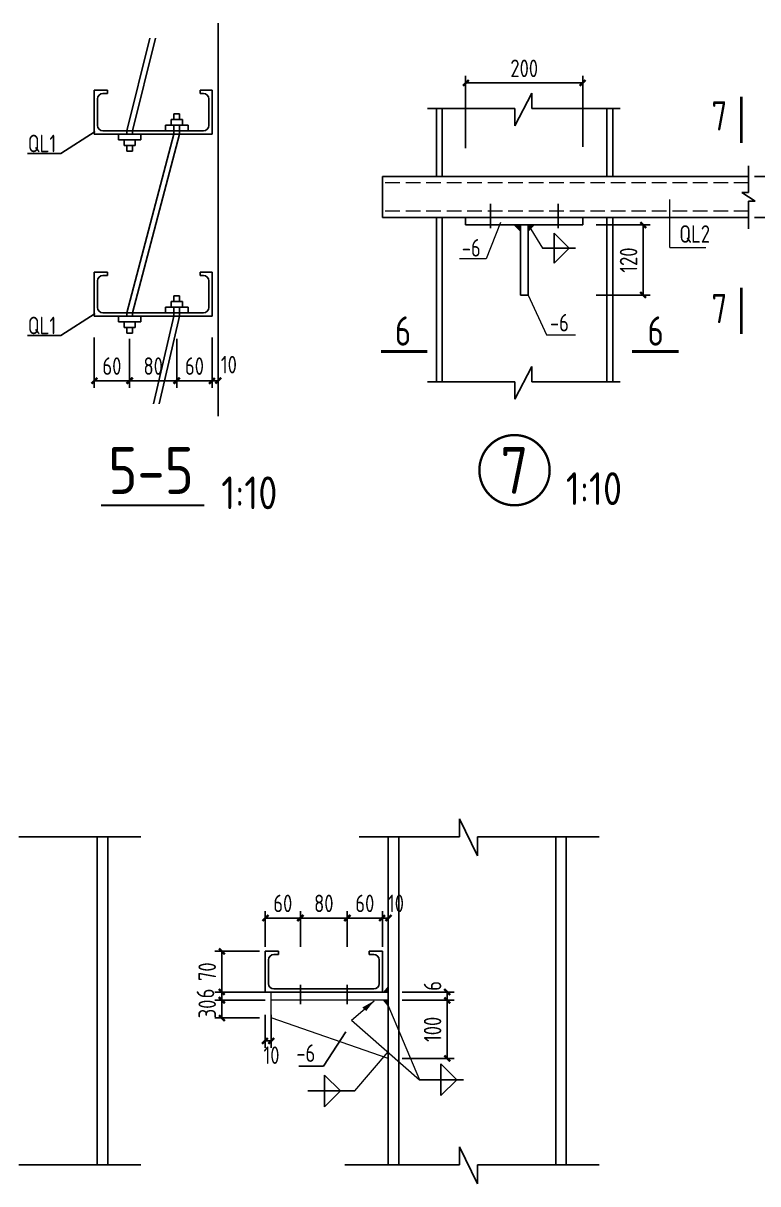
# Model space of a CAD drawing. Header units: millimetres. Extents: x 865974 to 875117, y 41124 to 44891.
# Drawn here: x 869870.7 to 869996.1, y 41350.5 to 41548.8 of the extents above; entities that cross this region are included whole.
import ezdxf

# ---------------------------------------------------------------- set-up
doc = ezdxf.new("R2010")
doc.units = ezdxf.units.MM
doc.header["$LTSCALE"] = 1000
doc.header["$MEASUREMENT"] = 0
doc.linetypes.add('DASH', pattern=[0.35, 0.25, -0.1])
for name, color, linetype, lineweight in [('1', 4, 'Continuous', 70), ('D3', 62, 'Continuous', 9), ('LZ', 64, 'Continuous', 9), ('数字', 3, 'Continuous', 9)]:
    doc.layers.add(name, color=color, linetype=linetype, lineweight=lineweight)
for name, color, linetype in [('D1', 112, 'Continuous'), ('D2', 6, 'Continuous'), ('DIM', 7, 'Continuous'), ('GJ', 6, 'Continuous'), ('PUB_DIM', 3, 'Continuous'), ('文字', 7, 'Continuous'), ('桩', 6, 'Continuous')]:
    doc.layers.add(name, color=color, linetype=linetype)
doc.styles.add('GBHZ', font='gbenor.shx', dxfattribs={"width": 0.9, "bigfont": 'gbcbig.shx'})
doc.dimstyles.new('Y10', dxfattribs={"dimscale": 0, "dimtxt": 3, "dimasz": 0.01, "dimexe": 1.2, "dimexo": 1, "dimgap": 1, "dimtad": 1, "dimdec": 0, "dimlfac": 10, "dimzin": 0, "dimdsep": 46, "dimtxsty": 'GBHZ', "dimblk1": 'DX', "dimblk2": 'DX', "dimsah": 1, "dimcen": 0.09, "dimdle": 1, "dimadec": 0, "dimazin": 0, "dimtfac": 1, "dimtdec": 0, "dimtix": 1, "dimtmove": 2, "dimatfit": 3, "dimldrblk": 'DX', "dimfxl": 0, "dimtolj": 1, "dimtzin": 0, "dimarcsym": 0})

# ---------------------------------------------------------------- blocks, each defined once
blk = doc.blocks.new('DX')
at = {"color": 0, "linetype": 'ByBlock', "const_width": 40}
blk.add_lwpolyline([(-54, -51), (46, 49)], dxfattribs=at)
blk = doc.blocks.new('*D499')
at = {"layer": 'Defpoints', "color": 0, "linetype": 'ByBlock', "transparency": 16777216}
for p in [(869966.19, 41538.55), (869946.19, 41526.44), (869966.19, 41526.65)]:
    blk.add_point(p, dxfattribs=at)
at = {"layer": 'DIM', "color": 0, "linetype": 'ByBlock', "lineweight": -2, "transparency": 16777216}
for p, q in [((869946.19, 41527.44), (869946.19, 41539.75)), ((869966.19, 41527.65), (869966.19, 41539.75)), ((869946.2, 41538.55), (869966.18, 41538.55))]:
    blk.add_line(p, q, dxfattribs=at)
at = {"layer": 'DIM', "color": 0, "linetype": 'ByBlock', "lineweight": -2, "transparency": 16777216, "xscale": 0.01, "yscale": 0.01, "zscale": 0.01, "rotation": 180}
blk.add_blockref('DX', (869946.19, 41538.55), dxfattribs=at)
at = {"layer": 'DIM', "color": 0, "linetype": 'ByBlock', "lineweight": -2, "transparency": 16777216, "xscale": 0.01, "yscale": 0.01, "zscale": 0.01}
blk.add_blockref('DX', (869966.19, 41538.55), dxfattribs=at)
at = {"layer": 'DIM', "color": 0, "linetype": 'ByBlock', "transparency": 16777216, "insert": (869956.19, 41541.05), "char_height": 3, "attachment_point": 5, "style": 'GBHZ'}
blk.add_mtext('\\A1;200', dxfattribs=at)
blk = doc.blocks.new('*D500')
at = {"layer": 'Defpoints', "color": 0, "linetype": 'ByBlock', "transparency": 16777216}
for p in [(869967.45, 41514.3), (869967.45, 41502.3), (869976.5, 41502.3)]:
    blk.add_point(p, dxfattribs=at)
at = {"layer": 'DIM', "color": 0, "linetype": 'ByBlock', "lineweight": -2, "transparency": 16777216}
for p, q in [((869968.45, 41514.3), (869977.7, 41514.3)), ((869976.5, 41514.29), (869976.5, 41502.31)), ((869968.45, 41502.3), (869977.7, 41502.3))]:
    blk.add_line(p, q, dxfattribs=at)
at = {"layer": 'DIM', "color": 0, "linetype": 'ByBlock', "lineweight": -2, "transparency": 16777216, "xscale": 0.01, "yscale": 0.01, "zscale": 0.01}
for p, rotation in [((869976.5, 41514.3), 90), ((869976.5, 41502.3), 270)]:
    blk.add_blockref('DX', p, dxfattribs=dict(at, rotation=rotation))
at = {"layer": 'DIM', "color": 0, "linetype": 'ByBlock', "transparency": 16777216, "insert": (869974, 41508.3), "char_height": 3, "attachment_point": 5, "rotation": 90, "style": 'GBHZ'}
blk.add_mtext('\\A1;120', dxfattribs=at)
blk = doc.blocks.new('*D501')
at = {"layer": 'Defpoints', "color": 0, "linetype": 'ByBlock', "transparency": 16777216}
for p in [(869994.47, 41522.58), (869994.47, 41515.59), (870002.57, 41515.59)]:
    blk.add_point(p, dxfattribs=at)
at = {"layer": 'DIM', "color": 0, "linetype": 'ByBlock', "lineweight": -2, "transparency": 16777216}
for p, q in [((869995.47, 41522.58), (870003.77, 41522.58)), ((870002.57, 41522.57), (870002.57, 41515.6)), ((869995.47, 41515.59), (870003.77, 41515.59))]:
    blk.add_line(p, q, dxfattribs=at)
at = {"layer": 'DIM', "color": 0, "linetype": 'ByBlock', "lineweight": -2, "transparency": 16777216, "xscale": 0.01, "yscale": 0.01, "zscale": 0.01}
for p, rotation in [((870002.57, 41522.58), 90), ((870002.57, 41515.59), 270)]:
    blk.add_blockref('DX', p, dxfattribs=dict(at, rotation=rotation))
at = {"layer": 'DIM', "color": 0, "linetype": 'ByBlock', "transparency": 16777216, "insert": (870000.07, 41519.09), "char_height": 3, "attachment_point": 5, "rotation": 90, "style": 'GBHZ'}
blk.add_mtext('\\A1;70', dxfattribs=at)
blk = doc.blocks.new('*D551')
at = {"layer": 'Defpoints', "color": 0, "linetype": 'ByBlock', "transparency": 16777216}
for p in [(869896.88, 41495.84), (869902.92, 41496.08), (869896.88, 41487.69)]:
    blk.add_point(p, dxfattribs=at)
at = {"layer": 'DIM', "color": 0, "linetype": 'ByBlock', "lineweight": -2, "transparency": 16777216}
for p, q in [((869896.88, 41494.84), (869896.88, 41486.49)), ((869902.92, 41495.08), (869902.92, 41486.49)), ((869902.91, 41487.69), (869896.89, 41487.69))]:
    blk.add_line(p, q, dxfattribs=at)
at = {"layer": 'DIM', "color": 0, "linetype": 'ByBlock', "lineweight": -2, "transparency": 16777216, "xscale": 0.01, "yscale": 0.01, "zscale": 0.01, "rotation": 180}
blk.add_blockref('DX', (869896.88, 41487.69), dxfattribs=at)
at = {"layer": 'DIM', "color": 0, "linetype": 'ByBlock', "lineweight": -2, "transparency": 16777216, "xscale": 0.01, "yscale": 0.01, "zscale": 0.01}
blk.add_blockref('DX', (869902.92, 41487.69), dxfattribs=at)
at = {"layer": 'DIM', "color": 0, "linetype": 'ByBlock', "transparency": 16777216, "insert": (869899.9, 41490.19), "char_height": 3, "attachment_point": 5, "style": 'GBHZ'}
blk.add_mtext('\\A1;60', dxfattribs=at)
blk = doc.blocks.new('*D552')
at = {"layer": 'Defpoints', "color": 0, "linetype": 'ByBlock', "transparency": 16777216}
for p in [(869882.79, 41496.08), (869888.84, 41495.87), (869882.79, 41487.69)]:
    blk.add_point(p, dxfattribs=at)
at = {"layer": 'DIM', "color": 0, "linetype": 'ByBlock', "lineweight": -2, "transparency": 16777216}
for p, q in [((869882.79, 41495.08), (869882.79, 41486.49)), ((869888.84, 41494.87), (869888.84, 41486.49)), ((869888.83, 41487.69), (869882.8, 41487.69))]:
    blk.add_line(p, q, dxfattribs=at)
at = {"layer": 'DIM', "color": 0, "linetype": 'ByBlock', "lineweight": -2, "transparency": 16777216, "xscale": 0.01, "yscale": 0.01, "zscale": 0.01, "rotation": 180}
blk.add_blockref('DX', (869882.79, 41487.69), dxfattribs=at)
at = {"layer": 'DIM', "color": 0, "linetype": 'ByBlock', "lineweight": -2, "transparency": 16777216, "xscale": 0.01, "yscale": 0.01, "zscale": 0.01}
blk.add_blockref('DX', (869888.84, 41487.69), dxfattribs=at)
at = {"layer": 'DIM', "color": 0, "linetype": 'ByBlock', "transparency": 16777216, "insert": (869885.81, 41490.19), "char_height": 3, "attachment_point": 5, "style": 'GBHZ'}
blk.add_mtext('\\A1;60', dxfattribs=at)
blk = doc.blocks.new('*D553')
at = {"layer": 'Defpoints', "color": 0, "linetype": 'ByBlock', "transparency": 16777216}
for p in [(869902.92, 41496.08), (869903.92, 41496.08), (869903.92, 41487.69)]:
    blk.add_point(p, dxfattribs=at)
at = {"layer": 'DIM', "color": 0, "linetype": 'ByBlock', "lineweight": -2, "transparency": 16777216}
for p, q in [((869902.92, 41495.08), (869902.92, 41486.49)), ((869903.92, 41495.08), (869903.92, 41486.49)), ((869902.91, 41487.69), (869902.9, 41487.69)), ((869902.92, 41487.69), (869903.92, 41487.69)), ((869903.93, 41487.69), (869903.94, 41487.69))]:
    blk.add_line(p, q, dxfattribs=at)
at = {"layer": 'DIM', "color": 0, "linetype": 'ByBlock', "lineweight": -2, "transparency": 16777216, "xscale": 0.01, "yscale": 0.01, "zscale": 0.01}
blk.add_blockref('DX', (869902.92, 41487.69), dxfattribs=at)
at = {"layer": 'DIM', "color": 0, "linetype": 'ByBlock', "lineweight": -2, "transparency": 16777216, "xscale": 0.01, "yscale": 0.01, "zscale": 0.01, "rotation": 180}
blk.add_blockref('DX', (869903.92, 41487.69), dxfattribs=at)
at = {"layer": 'DIM', "color": 0, "linetype": 'ByBlock', "transparency": 16777216, "insert": (869905.78, 41490.44), "char_height": 3, "attachment_point": 5, "style": 'GBHZ'}
blk.add_mtext('\\A1;10', dxfattribs=at)
blk = doc.blocks.new('*D554')
at = {"layer": 'Defpoints', "color": 0, "linetype": 'ByBlock', "transparency": 16777216}
for p in [(869896.88, 41495.84), (869888.84, 41494.64), (869896.88, 41487.69)]:
    blk.add_point(p, dxfattribs=at)
at = {"layer": 'DIM', "color": 0, "linetype": 'ByBlock', "lineweight": -2, "transparency": 16777216}
for p, q in [((869888.84, 41493.64), (869888.84, 41486.49)), ((869896.88, 41494.84), (869896.88, 41486.49)), ((869888.85, 41487.69), (869896.87, 41487.69))]:
    blk.add_line(p, q, dxfattribs=at)
at = {"layer": 'DIM', "color": 0, "linetype": 'ByBlock', "lineweight": -2, "transparency": 16777216, "xscale": 0.01, "yscale": 0.01, "zscale": 0.01, "rotation": 180}
blk.add_blockref('DX', (869888.84, 41487.69), dxfattribs=at)
at = {"layer": 'DIM', "color": 0, "linetype": 'ByBlock', "lineweight": -2, "transparency": 16777216, "xscale": 0.01, "yscale": 0.01, "zscale": 0.01}
blk.add_blockref('DX', (869896.88, 41487.69), dxfattribs=at)
at = {"layer": 'DIM', "color": 0, "linetype": 'ByBlock', "transparency": 16777216, "insert": (869892.86, 41490.19), "char_height": 3, "attachment_point": 5, "style": 'GBHZ'}
blk.add_mtext('\\A1;80', dxfattribs=at)
blk = doc.blocks.new('*D709')
at = {"layer": 'Defpoints', "color": 0, "linetype": 'ByBlock', "transparency": 16777216}
for p in [(869911.98, 41390.24), (869904.58, 41383.24), (869911.98, 41383.24)]:
    blk.add_point(p, dxfattribs=at)
at = {"layer": 'DIM', "color": 0, "linetype": 'ByBlock', "lineweight": -2, "transparency": 16777216}
for p, q in [((869910.98, 41390.24), (869903.38, 41390.24)), ((869904.58, 41390.23), (869904.58, 41383.25)), ((869910.98, 41383.24), (869903.38, 41383.24))]:
    blk.add_line(p, q, dxfattribs=at)
at = {"layer": 'DIM', "color": 0, "linetype": 'ByBlock', "lineweight": -2, "transparency": 16777216, "xscale": 0.01, "yscale": 0.01, "zscale": 0.01}
for p, rotation in [((869904.58, 41390.24), 90), ((869904.58, 41383.24), 270)]:
    blk.add_blockref('DX', p, dxfattribs=dict(at, rotation=rotation))
at = {"layer": 'DIM', "color": 0, "linetype": 'ByBlock', "transparency": 16777216, "insert": (869902.08, 41386.74), "char_height": 3, "attachment_point": 5, "rotation": 90, "style": 'GBHZ'}
blk.add_mtext('\\A1;70', dxfattribs=at)
blk = doc.blocks.new('*D710')
at = {"layer": 'Defpoints', "color": 0, "linetype": 'ByBlock', "transparency": 16777216}
for p in [(869925.98, 41395.91), (869925.98, 41390.01), (869931.98, 41390.01)]:
    blk.add_point(p, dxfattribs=at)
at = {"layer": 'DIM', "color": 0, "linetype": 'ByBlock', "lineweight": -2, "transparency": 16777216}
for p, q in [((869925.98, 41391.01), (869925.98, 41397.11)), ((869931.98, 41391.01), (869931.98, 41397.11)), ((869931.97, 41395.91), (869925.99, 41395.91))]:
    blk.add_line(p, q, dxfattribs=at)
at = {"layer": 'DIM', "color": 0, "linetype": 'ByBlock', "lineweight": -2, "transparency": 16777216, "xscale": 0.01, "yscale": 0.01, "zscale": 0.01, "rotation": 180}
blk.add_blockref('DX', (869925.98, 41395.91), dxfattribs=at)
at = {"layer": 'DIM', "color": 0, "linetype": 'ByBlock', "lineweight": -2, "transparency": 16777216, "xscale": 0.01, "yscale": 0.01, "zscale": 0.01}
blk.add_blockref('DX', (869931.98, 41395.91), dxfattribs=at)
at = {"layer": 'DIM', "color": 0, "linetype": 'ByBlock', "transparency": 16777216, "insert": (869928.98, 41398.41), "char_height": 3, "attachment_point": 5, "style": 'GBHZ'}
blk.add_mtext('\\A1;60', dxfattribs=at)
blk = doc.blocks.new('*D711')
at = {"layer": 'Defpoints', "color": 0, "linetype": 'ByBlock', "transparency": 16777216}
for p in [(869917.98, 41395.91), (869917.98, 41390.01), (869925.98, 41390.01)]:
    blk.add_point(p, dxfattribs=at)
at = {"layer": 'DIM', "color": 0, "linetype": 'ByBlock', "lineweight": -2, "transparency": 16777216}
for p, q in [((869917.98, 41391.01), (869917.98, 41397.11)), ((869925.98, 41391.01), (869925.98, 41397.11)), ((869925.97, 41395.91), (869917.99, 41395.91))]:
    blk.add_line(p, q, dxfattribs=at)
at = {"layer": 'DIM', "color": 0, "linetype": 'ByBlock', "lineweight": -2, "transparency": 16777216, "xscale": 0.01, "yscale": 0.01, "zscale": 0.01, "rotation": 180}
blk.add_blockref('DX', (869917.98, 41395.91), dxfattribs=at)
at = {"layer": 'DIM', "color": 0, "linetype": 'ByBlock', "lineweight": -2, "transparency": 16777216, "xscale": 0.01, "yscale": 0.01, "zscale": 0.01}
blk.add_blockref('DX', (869925.98, 41395.91), dxfattribs=at)
at = {"layer": 'DIM', "color": 0, "linetype": 'ByBlock', "transparency": 16777216, "insert": (869921.98, 41398.41), "char_height": 3, "attachment_point": 5, "style": 'GBHZ'}
blk.add_mtext('\\A1;80', dxfattribs=at)
blk = doc.blocks.new('*D712')
at = {"layer": 'Defpoints', "color": 0, "linetype": 'ByBlock', "transparency": 16777216}
for p in [(869911.98, 41395.91), (869911.98, 41390.01), (869917.98, 41390.01)]:
    blk.add_point(p, dxfattribs=at)
at = {"layer": 'DIM', "color": 0, "linetype": 'ByBlock', "lineweight": -2, "transparency": 16777216}
for p, q in [((869911.98, 41391.01), (869911.98, 41397.11)), ((869917.98, 41391.01), (869917.98, 41397.11)), ((869917.97, 41395.91), (869911.99, 41395.91))]:
    blk.add_line(p, q, dxfattribs=at)
at = {"layer": 'DIM', "color": 0, "linetype": 'ByBlock', "lineweight": -2, "transparency": 16777216, "xscale": 0.01, "yscale": 0.01, "zscale": 0.01, "rotation": 180}
blk.add_blockref('DX', (869911.98, 41395.91), dxfattribs=at)
at = {"layer": 'DIM', "color": 0, "linetype": 'ByBlock', "lineweight": -2, "transparency": 16777216, "xscale": 0.01, "yscale": 0.01, "zscale": 0.01}
blk.add_blockref('DX', (869917.98, 41395.91), dxfattribs=at)
at = {"layer": 'DIM', "color": 0, "linetype": 'ByBlock', "transparency": 16777216, "insert": (869914.98, 41398.41), "char_height": 3, "attachment_point": 5, "style": 'GBHZ'}
blk.add_mtext('\\A1;60', dxfattribs=at)
blk = doc.blocks.new('*D713')
at = {"layer": 'Defpoints', "color": 0, "linetype": 'ByBlock', "transparency": 16777216}
for p in [(869934.35, 41383.24), (869934.35, 41381.88), (869943.05, 41381.88)]:
    blk.add_point(p, dxfattribs=at)
at = {"layer": 'DIM', "color": 0, "linetype": 'ByBlock', "lineweight": -2, "transparency": 16777216}
for p, q in [((869935.35, 41383.24), (869944.25, 41383.24)), ((869943.05, 41383.25), (869943.05, 41383.26)), ((869943.05, 41383.24), (869943.05, 41381.88)), ((869935.35, 41381.88), (869944.25, 41381.88)), ((869943.05, 41381.87), (869943.05, 41381.86))]:
    blk.add_line(p, q, dxfattribs=at)
at = {"layer": 'DIM', "color": 0, "linetype": 'ByBlock', "lineweight": -2, "transparency": 16777216, "xscale": 0.01, "yscale": 0.01, "zscale": 0.01}
for p, rotation in [((869943.05, 41383.24), 270), ((869943.05, 41381.88), 90)]:
    blk.add_blockref('DX', p, dxfattribs=dict(at, rotation=rotation))
at = {"layer": 'DIM', "color": 0, "linetype": 'ByBlock', "transparency": 16777216, "insert": (869940.55, 41384.32), "char_height": 3, "attachment_point": 5, "rotation": 90, "style": 'GBHZ'}
blk.add_mtext('\\A1;6', dxfattribs=at)
blk = doc.blocks.new('*D714')
at = {"layer": 'Defpoints', "color": 0, "linetype": 'ByBlock', "transparency": 16777216}
for p in [(869934.35, 41381.88), (869934.35, 41371.89), (869943.05, 41371.89)]:
    blk.add_point(p, dxfattribs=at)
at = {"layer": 'DIM', "color": 0, "linetype": 'ByBlock', "lineweight": -2, "transparency": 16777216}
for p, q in [((869935.35, 41381.88), (869944.25, 41381.88)), ((869943.05, 41381.87), (869943.05, 41371.9)), ((869935.35, 41371.89), (869944.25, 41371.89))]:
    blk.add_line(p, q, dxfattribs=at)
at = {"layer": 'DIM', "color": 0, "linetype": 'ByBlock', "lineweight": -2, "transparency": 16777216, "xscale": 0.01, "yscale": 0.01, "zscale": 0.01}
for p, rotation in [((869943.05, 41381.88), 90), ((869943.05, 41371.89), 270)]:
    blk.add_blockref('DX', p, dxfattribs=dict(at, rotation=rotation))
at = {"layer": 'DIM', "color": 0, "linetype": 'ByBlock', "transparency": 16777216, "insert": (869940.55, 41376.89), "char_height": 3, "attachment_point": 5, "rotation": 90, "style": 'GBHZ'}
blk.add_mtext('\\A1;100', dxfattribs=at)
blk = doc.blocks.new('*D715')
at = {"layer": 'Defpoints', "color": 0, "linetype": 'ByBlock', "transparency": 16777216}
for p in [(869911.98, 41380.36), (869912.98, 41380.36), (869912.98, 41374.92)]:
    blk.add_point(p, dxfattribs=at)
at = {"layer": 'DIM', "color": 0, "linetype": 'ByBlock', "lineweight": -2, "transparency": 16777216}
for p, q in [((869911.98, 41379.36), (869911.98, 41373.72)), ((869912.98, 41379.36), (869912.98, 41373.72)), ((869911.97, 41374.92), (869911.96, 41374.92)), ((869911.98, 41374.92), (869912.98, 41374.92)), ((869912.99, 41374.92), (869913, 41374.92))]:
    blk.add_line(p, q, dxfattribs=at)
at = {"layer": 'DIM', "color": 0, "linetype": 'ByBlock', "lineweight": -2, "transparency": 16777216, "xscale": 0.01, "yscale": 0.01, "zscale": 0.01}
blk.add_blockref('DX', (869911.98, 41374.92), dxfattribs=at)
at = {"layer": 'DIM', "color": 0, "linetype": 'ByBlock', "lineweight": -2, "transparency": 16777216, "xscale": 0.01, "yscale": 0.01, "zscale": 0.01, "rotation": 180}
blk.add_blockref('DX', (869912.98, 41374.92), dxfattribs=at)
at = {"layer": 'DIM', "color": 0, "linetype": 'ByBlock', "transparency": 16777216, "insert": (869913.05, 41372.48), "char_height": 3, "attachment_point": 5, "style": 'GBHZ'}
blk.add_mtext('\\A1;10', dxfattribs=at)
blk = doc.blocks.new('*D716')
at = {"layer": 'Defpoints', "color": 0, "linetype": 'ByBlock', "transparency": 16777216}
for p in [(869904.58, 41381.88), (869911.98, 41381.88), (869911.98, 41378.88)]:
    blk.add_point(p, dxfattribs=at)
at = {"layer": 'DIM', "color": 0, "linetype": 'ByBlock', "lineweight": -2, "transparency": 16777216}
for p, q in [((869910.98, 41381.88), (869903.38, 41381.88)), ((869904.58, 41381.89), (869904.58, 41381.9)), ((869904.58, 41378.88), (869904.58, 41381.88)), ((869910.98, 41378.88), (869903.38, 41378.88)), ((869904.58, 41378.87), (869904.58, 41378.86))]:
    blk.add_line(p, q, dxfattribs=at)
at = {"layer": 'DIM', "color": 0, "linetype": 'ByBlock', "lineweight": -2, "transparency": 16777216, "xscale": 0.01, "yscale": 0.01, "zscale": 0.01}
for p, rotation in [((869904.58, 41381.88), 270), ((869904.58, 41378.88), 90)]:
    blk.add_blockref('DX', p, dxfattribs=dict(at, rotation=rotation))
at = {"layer": 'DIM', "color": 0, "linetype": 'ByBlock', "transparency": 16777216, "insert": (869902.08, 41380.38), "char_height": 3, "attachment_point": 5, "rotation": 90, "style": 'GBHZ'}
blk.add_mtext('\\A1;30', dxfattribs=at)
blk = doc.blocks.new('*D717')
at = {"layer": 'Defpoints', "color": 0, "linetype": 'ByBlock', "transparency": 16777216}
for p in [(869913.03, 41383.24), (869904.58, 41381.88), (869912.98, 41381.88)]:
    blk.add_point(p, dxfattribs=at)
at = {"layer": 'DIM', "color": 0, "linetype": 'ByBlock', "lineweight": -2, "transparency": 16777216}
for p, q in [((869912.03, 41383.24), (869903.38, 41383.24)), ((869904.58, 41383.25), (869904.58, 41383.26)), ((869904.58, 41383.24), (869904.58, 41381.88)), ((869911.98, 41381.88), (869903.38, 41381.88)), ((869904.58, 41381.87), (869904.58, 41381.86))]:
    blk.add_line(p, q, dxfattribs=at)
at = {"layer": 'DIM', "color": 0, "linetype": 'ByBlock', "lineweight": -2, "transparency": 16777216, "xscale": 0.01, "yscale": 0.01, "zscale": 0.01}
for p, rotation in [((869904.58, 41383.24), 270), ((869904.58, 41381.88), 90)]:
    blk.add_blockref('DX', p, dxfattribs=dict(at, rotation=rotation))
at = {"layer": 'DIM', "color": 0, "linetype": 'ByBlock', "transparency": 16777216, "insert": (869901.78, 41383.03), "char_height": 3, "attachment_point": 5, "rotation": 90, "style": 'GBHZ'}
blk.add_mtext('\\A1;6', dxfattribs=at)
blk = doc.blocks.new('*D692')
at = {"layer": 'Defpoints', "color": 0, "linetype": 'ByBlock', "transparency": 16777216}
for p in [(869932.98, 41395.91), (869931.98, 41390.01), (869932.98, 41390.01)]:
    blk.add_point(p, dxfattribs=at)
at = {"layer": 'DIM', "color": 0, "linetype": 'ByBlock', "lineweight": -2, "transparency": 16777216}
for p, q in [((869931.98, 41391.01), (869931.98, 41397.11)), ((869932.98, 41391.01), (869932.98, 41397.11)), ((869931.97, 41395.91), (869931.96, 41395.91)), ((869931.98, 41395.91), (869932.98, 41395.91)), ((869932.99, 41395.91), (869933, 41395.91))]:
    blk.add_line(p, q, dxfattribs=at)
at = {"layer": 'DIM', "color": 0, "linetype": 'ByBlock', "lineweight": -2, "transparency": 16777216, "xscale": 0.01, "yscale": 0.01, "zscale": 0.01}
blk.add_blockref('DX', (869931.98, 41395.91), dxfattribs=at)
at = {"layer": 'DIM', "color": 0, "linetype": 'ByBlock', "lineweight": -2, "transparency": 16777216, "xscale": 0.01, "yscale": 0.01, "zscale": 0.01, "rotation": 180}
blk.add_blockref('DX', (869932.98, 41395.91), dxfattribs=at)
at = {"layer": 'DIM', "color": 0, "linetype": 'ByBlock', "transparency": 16777216, "insert": (869934.3, 41398.41), "char_height": 3, "attachment_point": 5, "style": 'GBHZ'}
blk.add_mtext('\\A1;10', dxfattribs=at)

msp = doc.modelspace()

# ---------------------------------------------------------------- linework, layer by layer
at = {"color": 251}
for p, q in [((869903.925, 41481.648), (869903.925, 41548.762)), ((869882.98, 41530.277, 1.667), (869877.103, 41526.523, -1.667)), ((869877.103, 41526.523, -1.667), (869871.416, 41526.523, -1.667)), ((869882.98, 41499.188, 1.667), (869877.103, 41495.434, -1.667)), ((869877.103, 41495.434, -1.667), (869871.416, 41495.434, -1.667))]:
    msp.add_line(p, q, dxfattribs=at)
at = {"linetype": 'ByBlock', "ltscale": 0.5, "const_width": 0.4}
msp.add_lwpolyline([(869948.532, 41472.41, 1), (869960.532, 41472.41, 1)], format="xyb", close=True, dxfattribs=at)
at = {"layer": '1', "color": 2, "const_width": 0.48}
for points in [[(869993.24, 41536.211), (869993.24, 41528.289)], [(869993.24, 41503.59), (869993.24, 41495.668)], [(869931.74, 41492.688), (869939.662, 41492.688)], [(869974.605, 41492.688), (869982.527, 41492.688)]]:
    msp.add_lwpolyline(points, dxfattribs=at)
at = {"layer": 'D1', "color": 251}
for p, q in [((869954.588, 41531.245), (869957.464, 41536.795)), ((869957.464, 41536.795), (869957.464, 41534.177)), ((869939.662, 41534.177), (869954.588, 41534.177)), ((869954.588, 41534.177), (869954.588, 41531.245)), ((869957.464, 41534.177), (869972.571, 41534.177)), ((869994.474, 41524.405), (869994.474, 41519.84)), ((869995.598, 41518.359), (869993.35, 41519.84)), ((869993.35, 41519.84), (869994.474, 41519.84)), ((869994.474, 41518.359), (869994.474, 41513.659)), ((869994.474, 41518.359), (869995.598, 41518.359)), ((869961.316, 41512.91), (869961.316, 41507.771)), ((869961.316, 41512.91), (869963.885, 41510.341)), ((869959.286, 41510.341), (869964.967, 41510.341)), ((869961.316, 41507.771), (869963.885, 41510.341)), ((869954.588, 41484.559), (869957.464, 41490.108)), ((869957.464, 41490.108), (869957.464, 41487.491)), ((869939.662, 41487.491), (869954.588, 41487.491)), ((869954.588, 41487.491), (869954.588, 41484.559)), ((869957.464, 41487.491), (869972.571, 41487.491))]:
    msp.add_line(p, q, dxfattribs=at)
at = {"layer": 'D1'}
for p, q in [((869945.119, 41409.753), (869945.119, 41412.839)), ((869945.119, 41412.839), (869948.197, 41406.517)), ((869890.728, 41409.753), (869869.93, 41409.753)), ((869945.119, 41409.753), (869928.036, 41409.753)), ((869948.197, 41406.517), (869948.197, 41409.753)), ((869968.994, 41409.753), (869948.197, 41409.753)), ((869941.966, 41370.976), (869941.966, 41365.567)), ((869941.966, 41370.976), (869944.671, 41368.271)), ((869922.116, 41369.083), (869924.82, 41366.378)), ((869922.116, 41369.083), (869922.116, 41363.673)), ((869938.324, 41368.271), (869945.846, 41368.271)), ((869941.966, 41365.567), (869944.671, 41368.271)), ((869919.26, 41366.378), (869927.265, 41366.378)), ((869922.116, 41363.673), (869924.82, 41366.378)), ((869945.119, 41356.835), (869948.197, 41350.513)), ((869945.119, 41353.749), (869945.119, 41356.835)), ((869890.728, 41353.749), (869869.93, 41353.749)), ((869945.119, 41353.749), (869925.546, 41353.749)), ((869948.197, 41350.513), (869948.197, 41353.749)), ((869968.994, 41353.749), (869948.197, 41353.749))]:
    msp.add_line(p, q, dxfattribs=at)
at = {"layer": 'D2'}
for p, q in [((869892.286, 41546.232), (869888.356, 41530.375)), ((869889.318, 41530.375), (869893.248, 41546.232)), ((869885.052, 41537.31), (869882.791, 41537.31)), ((869882.791, 41529.812), (869882.791, 41537.31)), ((869885.052, 41536.746), (869885.052, 41537.31)), ((869902.925, 41537.31), (869900.871, 41537.31)), ((869900.871, 41536.746), (869900.871, 41537.31)), ((869902.925, 41529.812), (869902.925, 41537.31)), ((869883.361, 41531.277), (869883.361, 41535.845)), ((869885.052, 41536.746), (869884.263, 41536.746)), ((869901.46, 41536.746), (869900.871, 41536.746)), ((869902.361, 41531.277), (869902.361, 41535.845)), ((869897.358, 41533.259), (869896.396, 41533.258)), ((869896.396, 41532.297), (869896.396, 41533.258)), ((869897.358, 41532.297), (869897.358, 41533.259)), ((869941.192, 41534.177), (869941.192, 41522.585)), ((869942.192, 41534.177), (869942.192, 41522.585)), ((869970.299, 41534.177), (869970.299, 41522.585)), ((869971.299, 41534.177), (869971.299, 41522.585)), ((869898.801, 41531.336), (869894.954, 41531.335)), ((869894.954, 41530.373), (869894.954, 41531.335)), ((869897.839, 41532.297), (869895.915, 41532.296)), ((869895.916, 41531.335), (869895.915, 41532.296)), ((869896.405, 41529.812), (869896.406, 41531.335)), ((869897.367, 41529.812), (869897.368, 41531.346)), ((869897.839, 41531.335), (869897.839, 41532.297)), ((869898.801, 41530.374), (869898.801, 41531.336)), ((869902.925, 41529.812), (869882.791, 41529.812)), ((869901.46, 41530.375), (869884.263, 41530.375)), ((869886.914, 41529.814), (869886.913, 41528.852)), ((869888.356, 41529.813), (869888.356, 41530.375)), ((869896.405, 41529.812), (869888.356, 41499.286)), ((869889.318, 41529.813), (869889.318, 41530.375)), ((869889.318, 41499.286), (869897.367, 41529.812)), ((869890.76, 41529.813), (869890.76, 41528.851)), ((869890.76, 41528.851), (869886.913, 41528.852)), ((869887.875, 41528.852), (869887.875, 41527.89)), ((869889.798, 41527.89), (869887.875, 41527.89)), ((869888.356, 41527.89), (869888.355, 41526.928)), ((869889.317, 41527.89), (869889.317, 41526.928)), ((869889.798, 41528.851), (869889.798, 41527.89)), ((869889.317, 41526.928), (869888.355, 41526.928)), ((869931.989, 41522.585), (869956.834, 41522.585)), ((869994.474, 41522.585), (869956.834, 41522.585)), ((869994.474, 41515.586), (869931.989, 41515.586)), ((869941.192, 41515.586), (869941.192, 41487.491)), ((869942.192, 41515.586), (869942.192, 41487.491)), ((869946.192, 41515.586), (869946.192, 41514.302)), ((869946.192, 41515.586), (869966.192, 41515.586)), ((869966.192, 41515.586), (869966.192, 41514.302)), ((869970.299, 41515.586), (869970.299, 41487.491)), ((869971.299, 41515.586), (869971.299, 41487.491)), ((869946.192, 41514.302), (869966.192, 41514.302)), ((869955.55, 41514.302), (869955.55, 41502.299)), ((869956.834, 41502.299), (869956.834, 41514.302)), ((869885.052, 41506.221), (869882.791, 41506.221)), ((869882.791, 41498.723), (869882.791, 41506.221)), ((869885.052, 41505.658), (869884.263, 41505.658)), ((869885.052, 41505.658), (869885.052, 41506.221)), ((869902.925, 41506.221), (869900.871, 41506.221)), ((869900.871, 41505.658), (869900.871, 41506.221)), ((869901.46, 41505.658), (869900.871, 41505.658)), ((869902.925, 41498.723), (869902.925, 41506.221)), ((869883.361, 41500.188), (869883.361, 41504.756)), ((869902.361, 41500.188), (869902.361, 41504.756)), ((869897.358, 41502.17), (869896.396, 41502.169)), ((869896.396, 41501.208), (869896.396, 41502.169)), ((869897.358, 41501.208), (869897.358, 41502.17)), ((869955.55, 41502.299), (869956.834, 41502.299)), ((869898.801, 41500.247), (869894.954, 41500.246)), ((869894.954, 41499.284), (869894.954, 41500.246)), ((869895.916, 41500.246), (869895.915, 41501.208)), ((869897.839, 41501.208), (869895.915, 41501.208)), ((869896.405, 41498.723), (869896.406, 41500.246)), ((869897.367, 41498.723), (869897.368, 41500.257)), ((869897.839, 41500.247), (869897.839, 41501.208)), ((869898.801, 41499.285), (869898.801, 41500.247)), ((869902.925, 41498.723), (869882.791, 41498.723)), ((869901.46, 41499.286), (869884.263, 41499.286)), ((869886.914, 41498.725), (869886.913, 41497.763)), ((869890.76, 41497.762), (869886.913, 41497.763)), ((869887.875, 41497.763), (869887.875, 41496.801)), ((869888.356, 41498.724), (869888.356, 41499.286)), ((869889.318, 41498.724), (869889.318, 41499.286)), ((869889.798, 41497.762), (869889.798, 41496.801)), ((869890.76, 41498.724), (869890.76, 41497.762)), ((869896.405, 41498.723), (869892.908, 41483.722)), ((869893.87, 41483.722), (869897.367, 41498.723)), ((869889.798, 41496.801), (869887.875, 41496.801)), ((869888.356, 41496.801), (869888.355, 41495.84)), ((869889.317, 41495.839), (869888.355, 41495.84)), ((869889.317, 41496.801), (869889.317, 41495.839)), ((869883.29, 41409.753), (869883.29, 41353.805)), ((869885.093, 41409.753), (869885.093, 41353.805)), ((869932.977, 41409.753), (869932.977, 41353.805)), ((869934.78, 41409.753), (869934.78, 41353.805)), ((869961.557, 41409.753), (869961.557, 41353.805)), ((869963.36, 41409.753), (869963.36, 41353.805)), ((869914.237, 41390.235), (869911.977, 41390.235)), ((869911.977, 41383.237), (869911.977, 41390.235)), ((869912.547, 41384.702), (869912.547, 41388.77)), ((869914.237, 41389.672), (869913.448, 41389.672)), ((869914.237, 41389.672), (869914.237, 41390.235)), ((869931.98, 41390.235), (869929.726, 41390.235)), ((869929.726, 41389.672), (869929.726, 41390.235)), ((869930.515, 41389.672), (869929.726, 41389.672)), ((869931.417, 41384.702), (869931.417, 41388.77)), ((869931.98, 41383.237), (869931.98, 41390.235)), ((869917.977, 41381.209), (869917.977, 41384.477)), ((869925.977, 41381.209), (869925.977, 41384.477)), ((869932.977, 41383.237), (869911.977, 41383.237)), ((869930.515, 41383.801), (869913.448, 41383.801)), ((869932.977, 41383.237), (869932.977, 41371.888))]:
    msp.add_line(p, q, dxfattribs=at)
at = {"layer": 'D2', "linetype": 'Continuous'}
for p, q in [((869950.411, 41517.906), (869950.411, 41513.766)), ((869961.973, 41517.906), (869961.973, 41513.766))]:
    msp.add_line(p, q, dxfattribs=at)
at = {"layer": 'D2'}
for centre, start, end in [((869884.263, 41535.845), 90, 180), ((869901.46, 41535.845), 0, 90), ((869884.263, 41531.277), 180, 270), ((869901.46, 41531.277), 270, 0), ((869884.263, 41504.756), 90, 180), ((869901.46, 41504.756), 0, 90), ((869884.263, 41500.188), 180, 270), ((869901.46, 41500.188), 270, 0), ((869913.448, 41388.77), 90, 180), ((869930.515, 41388.77), 0, 90), ((869913.448, 41384.702), 180, 270), ((869930.515, 41384.702), 270, 0)]:
    msp.add_arc(centre, 0.902, start, end, dxfattribs=at)
at = {"layer": 'D3', "color": 251}
for p, q in [((869981.029, 41510.465), (869981.029, 41518.656)), ((869952.148, 41514.73), (869949.694, 41508.505)), ((869956.834, 41514.302), (869959.286, 41510.341)), ((869981.029, 41510.465), (869987.214, 41510.465)), ((869949.694, 41508.505), (869945.167, 41508.505)), ((869956.834, 41502.299), (869960.001, 41495.54)), ((869960.001, 41495.54), (869964.928, 41495.54))]:
    msp.add_line(p, q, dxfattribs=at)
at = {"layer": 'D3'}
for p, q in [((869954.479, 41514.302), (869955.55, 41513.231)), ((869957.905, 41514.302), (869956.834, 41513.231)), ((869912.977, 41378.885), (869912.977, 41383.237)), ((869932.977, 41384.139), (869932.206, 41383.237)), ((869932.977, 41381.885), (869912.977, 41381.885)), ((869926.703, 41378.442), (869930.568, 41381.783)), ((869932.977, 41380.983), (869932.206, 41381.885)), ((869932.752, 41381.476), (869938.324, 41368.271)), ((869932.977, 41371.888), (869912.977, 41378.885)), ((869926.703, 41378.442), (869938.324, 41368.271)), ((869927.265, 41366.378), (869932.977, 41373.072))]:
    msp.add_line(p, q, dxfattribs=at)
for points in [[(869954.479, 41514.302), (869955.55, 41514.302), (869955.55, 41513.231), (869955.55, 41514.302)], [(869957.905, 41514.302), (869956.834, 41514.302), (869956.834, 41513.231), (869956.834, 41514.302)], [(869932.977, 41384.139), (869932.977, 41383.237), (869932.206, 41383.237), (869932.977, 41383.237)], [(869928.543, 41380.621), (869930.568, 41381.783), (869928.543, 41380.621), (869929.227, 41380.034)], [(869932.977, 41380.983), (869932.977, 41381.885), (869932.206, 41381.885), (869932.977, 41381.885)]]:
    msp.add_solid(points, dxfattribs=at)
at = {"layer": 'GJ', "linetype": 'Continuous'}
msp.add_line((869931.989, 41515.586), (869931.989, 41522.585), dxfattribs=at)
at = {"layer": 'LZ', "color": 251, "linetype": 'DASH', "ltscale": 0.01}
for p, q in [((869994.474, 41521.514), (869931.989, 41521.514)), ((869994.474, 41516.657), (869931.989, 41516.657))]:
    msp.add_line(p, q, dxfattribs=at)
at = {"layer": '文字', "color": 6, "const_width": 0.32}
msp.add_lwpolyline([(869883.95, 41466.41), (869901.584, 41466.41)], dxfattribs=at)
at = {"layer": '桩'}
for p, q in [((869890.76, 41529.813), (869886.914, 41529.814)), ((869890.76, 41498.724), (869886.914, 41498.725)), ((869925.712, 41376.479), (869921.94, 41370.6)), ((869917.723, 41370.6), (869921.94, 41370.6))]:
    msp.add_line(p, q, dxfattribs=at)

# ---------------------------------------------------------------- texts
at = {"layer": 'PUB_DIM', "style": 'GBHZ', "width": 0.9}
for s, p in [('7', (869988.165, 41530.435)), ('7', (869988.165, 41497.524)), ('6', (869934.118, 41493.688)), ('6', (869977.236, 41493.688))]:
    msp.add_text(s, height=5, dxfattribs=at).set_placement(p)
at = {"layer": '数字', "style": 'GBHZ', "width": 0.9}
for s, p in [('QL1', (869871.465, 41526.716, -1.667)), ('QL2', (869982.667, 41511.254)), ('-6', (869945.532, 41508.892)), ('QL1', (869871.465, 41495.627, -1.667)), ('-6', (869960.583, 41496.105)), ('-6', (869917.293, 41371.33))]:
    msp.add_text(s, height=3, dxfattribs=at).set_placement(p)
at = {"layer": '文字', "color": 6, "style": 'GBHZ'}
for s, height, p in [('5-5', 8, (869885.201, 41468.361)), ('7', 8, (869952.137, 41468.377)), ('1:10', 5.6, (869963.299, 41466.458, -0.009)), ('1:10', 5.6, (869904.464, 41465.74))]:
    msp.add_text(s, height=height, dxfattribs=at).set_placement(p)

# ---------------------------------------------------------------- dimensions: what is measured, and where the dimension line sits
at = {"layer": 'DIM', "linetype": 'ByBlock'}
dim = msp.add_linear_dim(base=(869966.192, 41538.547), p1=(869946.192, 41526.437), p2=(869966.192, 41526.651), dimstyle='Y10', override={"dimscale": 1}, dxfattribs=at)
dim.commit()
dim.dimension.update_dxf_attribs({"geometry": '*D499', "text_midpoint": (869956.192, 41541.047)})
for base, p1, p2, angle, picture, middle in [((870002.574, 41515.586), (869994.474, 41522.585), (869994.474, 41515.586), 270, '*D501', (870000.074, 41519.086)), ((869976.502, 41502.299), (869967.455, 41514.302), (869967.455, 41502.299), 270, '*D500', (869974.002, 41508.3)), ((869911.977, 41395.914), (869917.977, 41390.006), (869911.977, 41390.006), 180, '*D712', (869914.977, 41398.414)), ((869917.977, 41395.914), (869925.977, 41390.006), (869917.977, 41390.006), 180, '*D711', (869921.977, 41398.414)), ((869925.977, 41395.914), (869931.977, 41390.006), (869925.977, 41390.006), 180, '*D710', (869928.977, 41398.414)), ((869904.577, 41383.237), (869911.977, 41390.235), (869911.977, 41383.237), 270, '*D709', (869902.077, 41386.736)), ((869904.577, 41381.885), (869911.977, 41378.885), (869911.977, 41381.885), 90, '*D716', (869902.077, 41380.385)), ((869943.049, 41371.888), (869934.355, 41381.885), (869934.355, 41371.888), 270, '*D714', (869940.549, 41376.887))]:
    dim = msp.add_linear_dim(base=base, p1=p1, p2=p2, angle=angle, dimstyle='Y10', override={"dimscale": 1}, dxfattribs=at)
    dim.commit()
    dim.dimension.update_dxf_attribs({"geometry": picture, "text_midpoint": middle})
at = {"layer": 'DIM', "color": 0, "linetype": 'ByBlock'}
for base, p1, p2, picture, middle in [((869882.791, 41487.692), (869888.836, 41495.873), (869882.791, 41496.081), '*D552', (869885.814, 41490.192)), ((869896.877, 41487.692), (869902.925, 41496.081), (869896.877, 41495.839), '*D551', (869899.901, 41490.192))]:
    dim = msp.add_linear_dim(base=base, p1=p1, p2=p2, angle=180, dimstyle='Y10', override={"dimscale": 1}, dxfattribs=at)
    dim.commit()
    dim.dimension.update_dxf_attribs({"geometry": picture, "text_midpoint": middle})
dim = msp.add_linear_dim(base=(869896.877, 41487.692), p1=(869888.836, 41494.639), p2=(869896.877, 41495.839), dimstyle='Y10', override={"dimscale": 1}, dxfattribs=at)
dim.commit()
dim.dimension.update_dxf_attribs({"geometry": '*D554', "text_midpoint": (869892.856, 41490.192)})
dim = msp.add_linear_dim(base=(869903.925, 41487.692), p1=(869902.925, 41496.081), p2=(869903.925, 41496.081), dimstyle='Y10', override={"dimscale": 1}, dxfattribs=at)
dim.commit()
dim.dimension.update_dxf_attribs({"geometry": '*D553', "text_midpoint": (869905.78, 41490.437), "dimtype": 160})
at = {"layer": 'DIM', "linetype": 'ByBlock'}
dim = msp.add_linear_dim(base=(869932.977, 41395.914), p1=(869931.977, 41390.006), p2=(869932.977, 41390.006), dimstyle='Y10', override={"dimscale": 1}, dxfattribs=at)
dim.commit()
dim.dimension.update_dxf_attribs({"geometry": '*D692', "text_midpoint": (869934.304, 41398.414), "dimtype": 160})
for base, p1, p2, picture, middle in [((869943.049, 41381.885), (869934.355, 41383.237), (869934.355, 41381.885), '*D713', (869940.549, 41384.318)), ((869904.577, 41381.885), (869913.031, 41383.237), (869912.977, 41381.885), '*D717', (869901.782, 41383.033))]:
    dim = msp.add_linear_dim(base=base, p1=p1, p2=p2, angle=270, text='6', dimstyle='Y10', override={"dimscale": 1}, dxfattribs=at)
    dim.commit()
    dim.dimension.update_dxf_attribs({"geometry": picture, "text_midpoint": middle, "dimtype": 160})
dim = msp.add_linear_dim(base=(869912.977, 41374.916), p1=(869911.977, 41380.357), p2=(869912.977, 41380.357), angle=180, dimstyle='Y10', override={"dimscale": 1}, dxfattribs=at)
dim.commit()
dim.dimension.update_dxf_attribs({"geometry": '*D715', "text_midpoint": (869913.049, 41372.477), "dimtype": 160})

doc.saveas('drawing.dxf')
